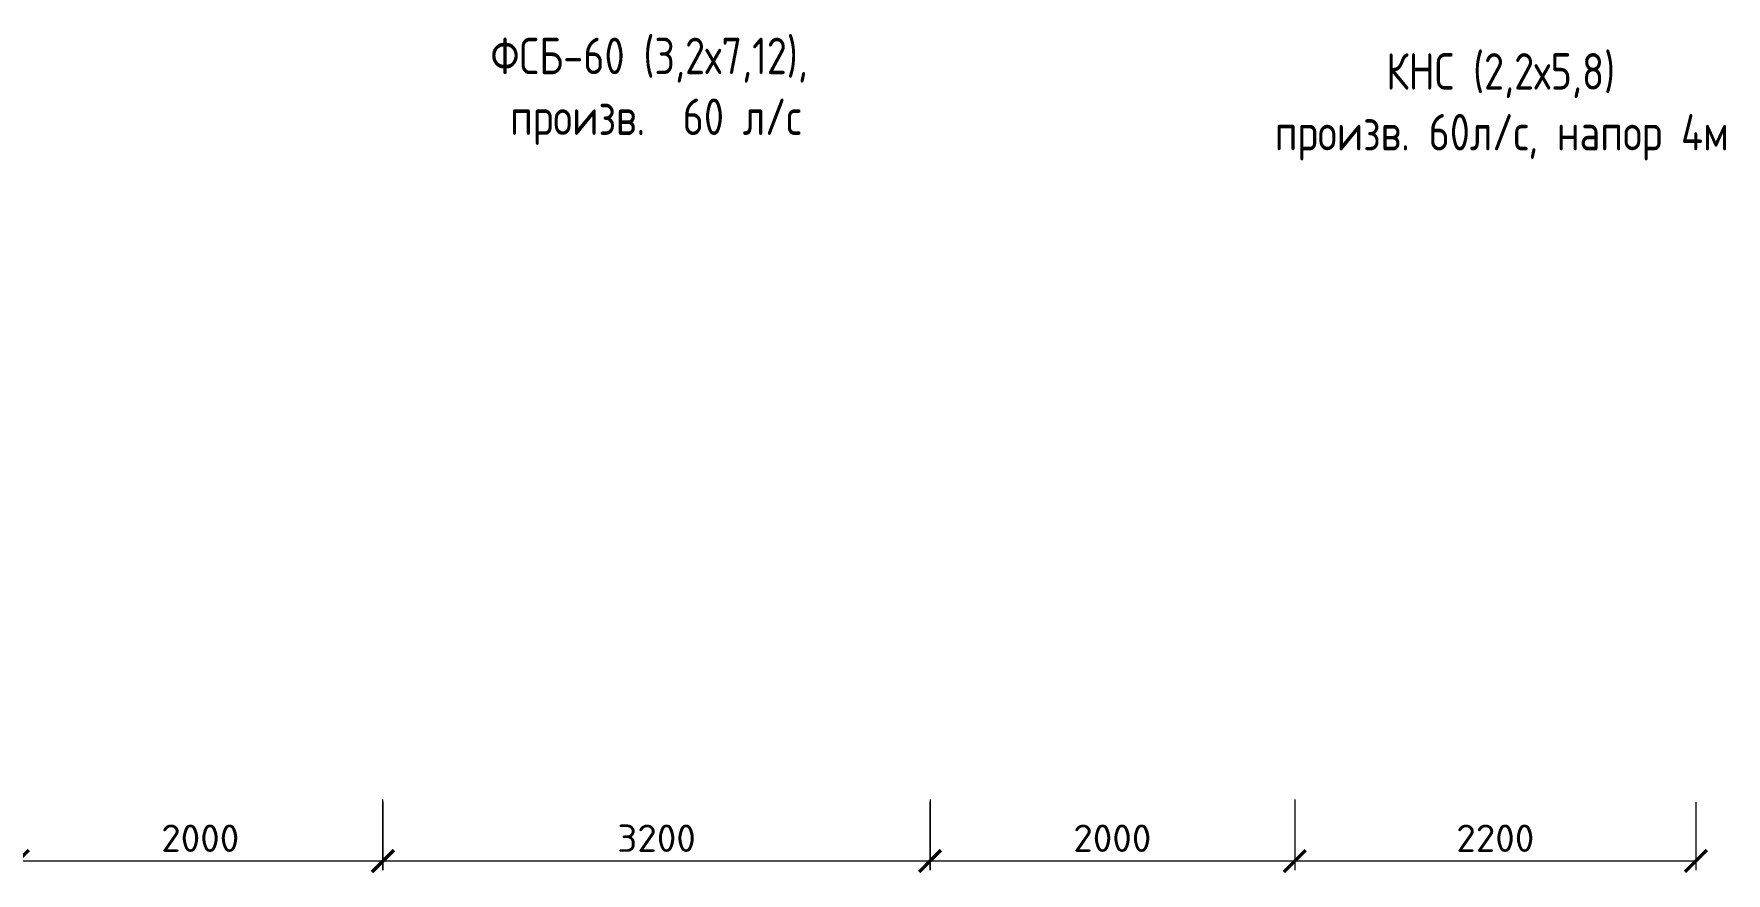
# Model space of a CAD drawing. Header units: millimetres. Extents: x 20530103 to 31271019, y 32092698 to 33532929.
# Drawn here: x 26748482 to 26757762, y 33080364 to 33084964 of the extents above; entities that cross this region are included whole.
import ezdxf

# ---------------------------------------------------------------- set-up
doc = ezdxf.new("R2010")
doc.units = ezdxf.units.MM
doc.styles.add('ARTEM Arial', font='simplex.shx')
doc.styles.add('GOST 2.304', font='GOST.TTF')
doc.dimstyles.new('ARTEM', dxfattribs={"dimtxt": 70, "dimasz": 50, "dimexe": 35, "dimexo": 15, "dimgap": 10, "dimtad": 1, "dimdec": 0, "dimtxsty": 'ARTEM Arial', "dimcen": 2.5, "dimclrd": 7, "dimclre": 7, "dimclrt": 7, "dimadec": 0, "dimazin": 0, "dimtfac": 1, "dimtdec": 0, "dimtmove": 0, "dimatfit": 3, "dimfxl": 1, "dimlwd": 15, "dimlwe": 15, "dimarcsym": 0})

# ---------------------------------------------------------------- blocks, each defined once
blk = doc.blocks.new('_ArchTick')
at = {"color": 0, "linetype": 'ByBlock', "const_width": 0.15}
blk.add_lwpolyline([(-0.5, -0.5), (0.5, 0.5)], dxfattribs=at)
blk = doc.blocks.new('*D150')
at = {"color": 7, "lineweight": 15, "transparency": 16777216}
for p, q in [((26753396.8, 33080767.3), (26753396.8, 33080379.9)), ((26750396.8, 33080755.1), (26750396.8, 33080379.9)), ((26753396.8, 33080429.9), (26750396.8, 33080429.9))]:
    blk.add_line(p, q, dxfattribs=at)
at = {"color": 7, "lineweight": 15, "transparency": 16777216, "xscale": 120, "yscale": 120, "zscale": 120, "rotation": 180}
blk.add_blockref('_ArchTick', (26750396.8, 33080429.9), dxfattribs=at)
at = {"color": 7, "lineweight": 15, "transparency": 16777216, "xscale": 120, "yscale": 120, "zscale": 120}
blk.add_blockref('_ArchTick', (26753396.8, 33080429.9), dxfattribs=at)
at = {"color": 7, "lineweight": 20, "transparency": 16777216, "insert": (26751896.8, 33080554.9), "char_height": 150, "attachment_point": 5, "style": 'ARTEM Arial'}
blk.add_mtext('3200', dxfattribs=at)
blk = doc.blocks.new('*D151')
at = {"color": 7, "lineweight": 15, "transparency": 16777216}
for p, q in [((26755395.8, 33080767.3), (26755395.8, 33080379.9)), ((26753395.8, 33080752.3), (26753395.8, 33080379.9)), ((26755395.8, 33080429.9), (26753395.8, 33080429.9))]:
    blk.add_line(p, q, dxfattribs=at)
at = {"color": 7, "lineweight": 15, "transparency": 16777216, "xscale": 120, "yscale": 120, "zscale": 120, "rotation": 180}
blk.add_blockref('_ArchTick', (26753395.8, 33080429.9), dxfattribs=at)
at = {"color": 7, "lineweight": 15, "transparency": 16777216, "xscale": 120, "yscale": 120, "zscale": 120}
blk.add_blockref('_ArchTick', (26755395.8, 33080429.9), dxfattribs=at)
at = {"color": 7, "lineweight": 20, "transparency": 16777216, "insert": (26754395.8, 33080554.9), "char_height": 150, "attachment_point": 5, "style": 'ARTEM Arial'}
blk.add_mtext('2000', dxfattribs=at)
blk = doc.blocks.new('*D152')
at = {"color": 7, "lineweight": 15, "transparency": 16777216}
for p, q in [((26755395.8, 33080737.3), (26755395.8, 33080379.9)), ((26757595.8, 33080752.3), (26757595.8, 33080379.9)), ((26757595.8, 33080429.9), (26755395.8, 33080429.9))]:
    blk.add_line(p, q, dxfattribs=at)
at = {"color": 7, "lineweight": 15, "transparency": 16777216, "xscale": 120, "yscale": 120, "zscale": 120, "rotation": 180}
blk.add_blockref('_ArchTick', (26755395.8, 33080429.9), dxfattribs=at)
at = {"color": 7, "lineweight": 15, "transparency": 16777216, "xscale": 120, "yscale": 120, "zscale": 120}
blk.add_blockref('_ArchTick', (26757595.8, 33080429.9), dxfattribs=at)
at = {"color": 7, "lineweight": 20, "transparency": 16777216, "insert": (26756495.8, 33080554.9), "char_height": 150, "attachment_point": 5, "style": 'ARTEM Arial'}
blk.add_mtext('2200', dxfattribs=at)
blk = doc.blocks.new('*D155')
at = {"color": 7, "lineweight": 15, "transparency": 16777216}
for p, q in [((26750394.8, 33080767.3), (26750394.8, 33080379.9)), ((26748394.8, 33080752.3), (26748394.8, 33080379.9)), ((26750394.8, 33080429.9), (26748394.8, 33080429.9))]:
    blk.add_line(p, q, dxfattribs=at)
at = {"color": 7, "lineweight": 15, "transparency": 16777216, "xscale": 120, "yscale": 120, "zscale": 120, "rotation": 180}
blk.add_blockref('_ArchTick', (26748394.8, 33080429.9), dxfattribs=at)
at = {"color": 7, "lineweight": 15, "transparency": 16777216, "xscale": 120, "yscale": 120, "zscale": 120}
blk.add_blockref('_ArchTick', (26750394.8, 33080429.9), dxfattribs=at)
at = {"color": 7, "lineweight": 20, "transparency": 16777216, "insert": (26749394.8, 33080554.9), "char_height": 150, "attachment_point": 5, "style": 'ARTEM Arial'}
blk.add_mtext('2000', dxfattribs=at)

msp = doc.modelspace()

# ---------------------------------------------------------------- texts
at = {"lineweight": 20, "char_height": 200, "attachment_point": 1, "style": 'GOST 2.304'}
for s, insert, width in [('\\pi264.77;ФСБ-60 (3,2х7,12), \\P\\pi372.06;произв.  60 л/с', (26750721.3927, 33084942.7115), 2330.966134), ('\\pi1060.6;КНС (2,2х5,8)\\P\\pi449.71;произв. 60л/с, напор 4м', (26754836.29, 33084858.0402), 2991.63849)]:
    msp.add_mtext(s, dxfattribs=dict(at, insert=insert, width=width))

# ---------------------------------------------------------------- dimensions: what is measured, and where the dimension line sits
at = {"lineweight": 20}
for base, p1, p2, picture, middle in [((26748394.8085, 33080429.9413), (26750394.8085, 33080782.2611), (26748394.8085, 33080767.2611), '*D155', (26749394.8085, 33080554.9413)), ((26753395.8152, 33080429.9413), (26755395.8152, 33080782.2611), (26753395.8152, 33080767.2611), '*D151', (26754395.8152, 33080554.9413)), ((26755395.8152, 33080429.9413), (26757595.8151, 33080767.2611), (26755395.8152, 33080752.2611), '*D152', (26756495.8151, 33080554.9413))]:
    dim = msp.add_linear_dim(base=base, p1=p1, p2=p2, angle=180, dimstyle='ARTEM', override={"dimtxt": 150, "dimasz": 120, "dimexe": 50, "dimgap": 50, "dimblk1": 'ArchTick', "dimblk2": 'ArchTick', "dimsah": 1}, dxfattribs=at)
    dim.commit()
    dim.dimension.update_dxf_attribs({"geometry": picture, "text_midpoint": middle})
dim = msp.add_linear_dim(base=(26750396.8152, 33080429.9413), p1=(26753396.8219, 33080782.2611), p2=(26750396.8152, 33080770.1045), angle=180, text='3200', dimstyle='ARTEM', override={"dimtxt": 150, "dimasz": 120, "dimexe": 50, "dimgap": 50, "dimblk1": 'ArchTick', "dimblk2": 'ArchTick', "dimsah": 1}, dxfattribs=at)
dim.commit()
dim.dimension.update_dxf_attribs({"geometry": '*D150', "text_midpoint": (26751896.8185, 33080554.9413)})

doc.saveas('drawing.dxf')
